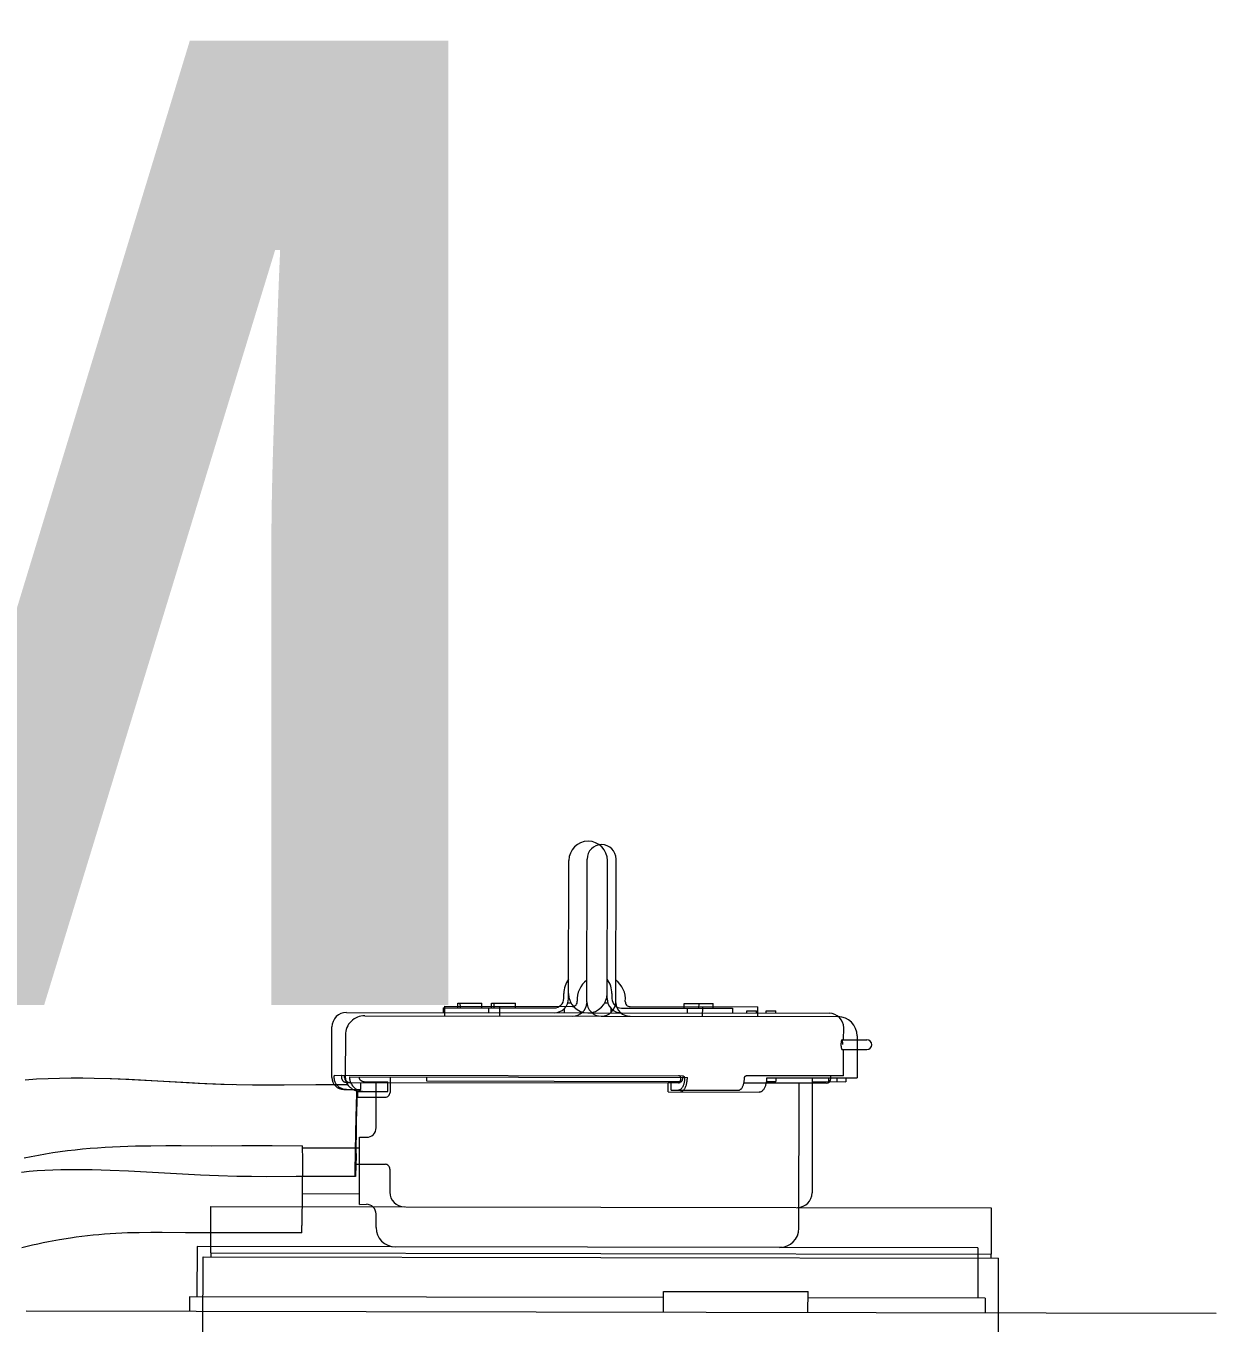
# Model space of a CAD drawing. Extents: x 766778 to 845620, y 133762 to 209800.
# Drawn here: x 787081.2 to 787328.2, y 191561 to 191830.1 of the extents above; entities that cross this region are included whole.
import ezdxf

# ---------------------------------------------------------------- set-up
doc = ezdxf.new("R2010")
doc.units = 0
doc.header["$MEASUREMENT"] = 0
doc.layers.get('0').update_dxf_attribs({"color": 1, "linetype": 'CONTINUOUS'})
doc.layers.add('LA-4748_SHOWN', color=2, linetype='CONTINUOUS', lineweight=53)
doc.layers.add('LA-5075_SHOWN', color=2, linetype='CONTINUOUS', lineweight=53)

# ---------------------------------------------------------------- blocks, each defined once
blk = doc.blocks.new('HE 3516C HSL RH')
at = {"layer": 'LA-5075_SHOWN', "color": 252, "lineweight": 5}
for p, q in [((-6062.44, 1238.48), (-6062.44, 1268.08)), ((-6056.44, 1238.48), (-6056.44, 1268.08)), ((-6108.54, 1235.48), (-6010.34, 1235.48)), ((-6091.94, 1235.48), (-6091.94, 1237.48)), ((-6091.94, 1237.48), (-6065.42, 1237.48)), ((-6080.48, 1235.48), (-6080.48, 1237.48)), ((-6053.46, 1237.48), (-6026.94, 1237.48)), ((-6038.4, 1235.48), (-6038.4, 1237.48)), ((-6026.94, 1235.48), (-6026.94, 1237.48)), ((-6112.54, 1231.48), (-6112.54, 1222.78)), ((-6006.34, 1231.48), (-6006.34, 1222.78)), ((-6179, 1222.07), (-6176.62, 1222.25)), ((-6176.62, 1222.25), (-6174.23, 1222.37)), ((-6174.23, 1222.37), (-6171.83, 1222.45)), ((-6171.83, 1222.45), (-6169.44, 1222.48)), ((-6169.44, 1222.48), (-6167.05, 1222.48)), ((-6167.05, 1222.48), (-6164.67, 1222.45)), ((-6164.67, 1222.45), (-6161.38, 1222.36)), ((-6164.67, 1222.45), (-6161.06, 1222.35)), ((-6161.38, 1222.36), (-6158.1, 1222.23)), ((-6161.06, 1222.35), (-6157.46, 1222.21)), ((-6158.1, 1222.23), (-6151.53, 1221.9)), ((-6157.46, 1222.21), (-6153.87, 1222.03)), ((-6153.87, 1222.03), (-6150.27, 1221.83)), ((-6151.53, 1221.9), (-6144.96, 1221.54)), ((-6150.27, 1221.83), (-6143.08, 1221.45)), ((-6111.69, 1222.78), (-6041.55, 1222.78)), ((-6111.69, 1222.78), (-6111.68, 1222.58)), ((-6111.68, 1222.58), (-6111.66, 1222.39)), ((-6111.66, 1222.39), (-6111.63, 1222.2)), ((-6111.63, 1222.2), (-6111.58, 1222.01)), ((-6111.58, 1222.01), (-6111.53, 1221.82)), ((-6111.53, 1221.82), (-6111.46, 1221.64)), ((-6109.65, 1222.72), (-6109.65, 1222.78)), ((-6109.64, 1222.65), (-6109.65, 1222.72)), ((-6109.63, 1222.59), (-6109.64, 1222.65)), ((-6109.62, 1222.52), (-6109.63, 1222.59)), ((-6109.6, 1222.46), (-6109.62, 1222.52)), ((-6109.57, 1222.4), (-6109.6, 1222.46)), ((-6109.55, 1222.34), (-6109.57, 1222.4)), ((-6109.52, 1222.28), (-6109.55, 1222.34)), ((-6109.48, 1222.23), (-6109.52, 1222.28)), ((-6109.44, 1222.17), (-6109.48, 1222.23)), ((-6109.4, 1222.12), (-6109.44, 1222.17)), ((-6109.36, 1222.08), (-6109.4, 1222.12)), ((-6109.31, 1222.03), (-6109.36, 1222.08)), ((-6109.26, 1221.99), (-6109.31, 1222.03)), ((-6109.2, 1221.95), (-6109.26, 1221.99)), ((-6109.15, 1221.92), (-6109.2, 1221.95)), ((-6109.09, 1221.89), (-6109.15, 1221.92)), ((-6109.02, 1221.86), (-6109.09, 1221.89)), ((-6108.96, 1221.83), (-6109.02, 1221.86)), ((-6108.9, 1221.81), (-6108.96, 1221.83)), ((-6108.83, 1221.8), (-6108.9, 1221.81)), ((-6108.77, 1221.79), (-6108.83, 1221.8)), ((-6108.7, 1221.78), (-6108.77, 1221.79)), ((-6108.63, 1221.78), (-6108.7, 1221.78)), ((-6108.63, 1221.78), (-6103.69, 1221.78)), ((-6103.69, 1219.78), (-6103.69, 1221.78)), ((-6103.26, 1222.78), (-6103.26, 1219.58)), ((-6095.69, 1222.78), (-6095.69, 1221.98)), ((-6095.69, 1221.98), (-6042.72, 1221.98)), ((-6045.55, 1219.78), (-6045.55, 1221.78)), ((-6045.55, 1221.78), (-6043.07, 1221.78)), ((-6043.06, 1221.78), (-6043.07, 1221.78)), ((-6043.05, 1221.78), (-6043.06, 1221.78)), ((-6043.03, 1221.78), (-6043.05, 1221.78)), ((-6043.02, 1221.79), (-6043.03, 1221.78)), ((-6043.01, 1221.79), (-6043.02, 1221.79)), ((-6042.99, 1221.79), (-6043.01, 1221.79)), ((-6042.98, 1221.8), (-6042.99, 1221.79)), ((-6042.97, 1221.8), (-6042.98, 1221.8)), ((-6042.95, 1221.81), (-6042.97, 1221.8)), ((-6042.94, 1221.82), (-6042.95, 1221.81)), ((-6042.93, 1221.82), (-6042.94, 1221.82)), ((-6042.91, 1221.83), (-6042.93, 1221.82)), ((-6042.9, 1221.84), (-6042.91, 1221.83)), ((-6042.89, 1221.85), (-6042.9, 1221.84)), ((-6042.88, 1221.86), (-6042.89, 1221.85)), ((-6042.86, 1221.87), (-6042.88, 1221.86)), ((-6042.85, 1221.88), (-6042.86, 1221.87)), ((-6042.84, 1221.9), (-6042.85, 1221.88)), ((-6042.83, 1221.91), (-6042.84, 1221.9)), ((-6042.81, 1221.92), (-6042.83, 1221.91)), ((-6042.8, 1221.94), (-6042.81, 1221.92)), ((-6042.79, 1221.95), (-6042.8, 1221.94)), ((-6042.78, 1221.97), (-6042.79, 1221.95)), ((-6042.77, 1221.98), (-6042.78, 1221.97)), ((-6042.71, 1222.09), (-6042.72, 1222.07)), ((-6042.72, 1221.98), (-6042.72, 1222.07)), ((-6042.69, 1222.11), (-6042.71, 1222.09)), ((-6042.68, 1222.14), (-6042.69, 1222.11)), ((-6042.67, 1222.16), (-6042.68, 1222.14)), ((-6042.66, 1222.19), (-6042.67, 1222.16)), ((-6042.65, 1222.22), (-6042.66, 1222.19)), ((-6042.64, 1222.25), (-6042.65, 1222.22)), ((-6042.63, 1222.3), (-6042.64, 1222.27)), ((-6042.64, 1222.27), (-6042.64, 1222.25)), ((-6042.62, 1222.33), (-6042.63, 1222.3)), ((-6042.61, 1222.36), (-6042.62, 1222.33)), ((-6042.6, 1222.4), (-6042.61, 1222.36)), ((-6042.59, 1222.46), (-6042.6, 1222.43)), ((-6042.6, 1222.43), (-6042.6, 1222.4)), ((-6042.58, 1222.52), (-6042.59, 1222.49)), ((-6042.59, 1222.49), (-6042.59, 1222.46)), ((-6042.57, 1222.58), (-6042.58, 1222.55)), ((-6042.58, 1222.55), (-6042.58, 1222.52)), ((-6042.57, 1222.78), (-6042.57, 1222.75)), ((-6042.57, 1222.75), (-6042.57, 1222.71)), ((-6042.57, 1222.71), (-6042.57, 1222.68)), ((-6042.57, 1222.68), (-6042.57, 1222.65)), ((-6042.57, 1222.65), (-6042.57, 1222.62)), ((-6042.57, 1222.62), (-6042.57, 1222.58)), ((-6041.66, 1221.64), (-6041.63, 1221.82)), ((-6041.63, 1221.82), (-6041.6, 1222.01)), ((-6041.6, 1222.01), (-6041.58, 1222.2)), ((-6041.58, 1222.2), (-6041.56, 1222.39)), ((-6041.56, 1222.39), (-6041.55, 1222.58)), ((-6041.55, 1222.58), (-6041.55, 1222.78)), ((-6025.17, 1221.82), (-6025.21, 1221.64)), ((-6025.14, 1222.01), (-6025.17, 1221.82)), ((-6025.15, 1221.98), (-6023.2, 1221.98)), ((-6025.12, 1222.2), (-6025.14, 1222.01)), ((-6025.11, 1222.39), (-6025.12, 1222.2)), ((-6025.1, 1222.58), (-6025.11, 1222.39)), ((-6025.09, 1222.78), (-6025.1, 1222.58)), ((-6025.09, 1222.78), (-6006.34, 1222.78)), ((-6023.2, 1222.78), (-6023.2, 1221.98)), ((-6015.62, 1222.78), (-6015.62, 1198.88)), ((-6015.62, 1221.98), (-6008.64, 1221.98)), ((-6012.29, 1222.78), (-6012.29, 1221.98)), ((-6010.5, 1222.78), (-6010.5, 1221.98)), ((-6008.64, 1222.78), (-6008.64, 1221.98)), ((-6144.96, 1221.54), (-6141.68, 1221.38)), ((-6143.08, 1221.45), (-6139.48, 1221.29)), ((-6141.68, 1221.38), (-6138.39, 1221.25)), ((-6139.48, 1221.29), (-6135.88, 1221.17)), ((-6138.39, 1221.25), (-6135.1, 1221.15)), ((-6135.1, 1221.15), (-6131.81, 1221.11)), ((-6131.81, 1221.11), (-6128.53, 1221.1)), ((-6128.53, 1221.1), (-6125.24, 1221.12)), ((-6125.24, 1221.12), (-6118.66, 1221.19)), ((-6118.66, 1221.19), (-6115.37, 1221.2)), ((-6115.37, 1221.2), (-6112.08, 1221.18)), ((-6112.08, 1221.18), (-6112.08, 1221.18)), ((-6112.08, 1221.18), (-6112.07, 1221.16)), ((-6112.08, 1221.18), (-6112.08, 1221.18)), ((-6112.07, 1221.16), (-6112.05, 1221.14)), ((-6112.05, 1221.14), (-6112.03, 1221.12)), ((-6112.03, 1221.12), (-6112, 1221.08)), ((-6112, 1221.08), (-6111.97, 1221.05)), ((-6111.97, 1221.05), (-6111.93, 1221)), ((-6111.93, 1221), (-6111.89, 1220.95)), ((-6111.89, 1220.95), (-6111.83, 1220.9)), ((-6111.83, 1220.9), (-6111.78, 1220.84)), ((-6111.78, 1220.84), (-6111.72, 1220.78)), ((-6111.72, 1220.78), (-6111.65, 1220.72)), ((-6111.65, 1220.72), (-6111.57, 1220.65)), ((-6111.57, 1220.65), (-6111.48, 1220.58)), ((-6111.48, 1220.58), (-6111.39, 1220.51)), ((-6111.46, 1221.64), (-6111.38, 1221.46)), ((-6111.39, 1220.51), (-6111.28, 1220.43)), ((-6111.38, 1221.46), (-6111.28, 1221.29)), ((-6111.28, 1221.29), (-6111.18, 1221.12)), ((-6111.28, 1220.43), (-6111.17, 1220.35)), ((-6111.18, 1221.12), (-6111.06, 1220.96)), ((-6111.17, 1220.35), (-6111.04, 1220.28)), ((-6111.06, 1220.96), (-6110.94, 1220.81)), ((-6111.04, 1220.28), (-6110.91, 1220.2)), ((-6110.94, 1220.81), (-6110.8, 1220.67)), ((-6110.91, 1220.2), (-6110.76, 1220.12)), ((-6110.8, 1220.67), (-6110.66, 1220.53)), ((-6110.76, 1220.12), (-6110.61, 1220.06)), ((-6110.66, 1220.53), (-6110.5, 1220.41)), ((-6110.61, 1220.06), (-6110.45, 1219.99)), ((-6110.5, 1220.41), (-6110.34, 1220.29)), ((-6110.45, 1219.99), (-6110.29, 1219.94)), ((-6110.34, 1220.29), (-6110.17, 1220.19)), ((-6110.29, 1219.94), (-6110.12, 1219.89)), ((-6110.17, 1220.19), (-6109.99, 1220.09)), ((-6110.16, 1218.71), (-6110.15, 1219.03)), ((-6110.15, 1219.03), (-6110.14, 1219.34)), ((-6110.14, 1219.34), (-6110.13, 1219.63)), ((-6110.13, 1219.63), (-6110.12, 1219.89)), ((-6110.12, 1219.89), (-6110.12, 1219.88)), ((-6110.12, 1219.88), (-6110.12, 1219.88)), ((-6110.12, 1219.88), (-6110.12, 1219.87)), ((-6110.12, 1219.87), (-6110.12, 1219.87)), ((-6110.12, 1219.87), (-6110.12, 1219.86)), ((-6110.12, 1219.86), (-6110.11, 1219.86)), ((-6110.11, 1219.86), (-6110.11, 1219.85)), ((-6110.11, 1219.85), (-6110.11, 1219.85)), ((-6110.11, 1219.85), (-6110.11, 1219.85)), ((-6110.1, 1219.85), (-6110.1, 1219.84)), ((-6110.1, 1219.84), (-6110.1, 1219.84)), ((-6110.1, 1219.84), (-6110.1, 1219.84)), ((-6110.1, 1219.84), (-6110.1, 1219.84)), ((-6110.1, 1219.84), (-6110.09, 1219.83)), ((-6110.09, 1219.83), (-6110.09, 1219.83)), ((-6110.09, 1219.83), (-6110.09, 1219.83)), ((-6110.09, 1219.83), (-6110.09, 1219.83)), ((-6110.04, 1219.82), (-6110.04, 1219.78)), ((-6110.04, 1219.78), (-6110.04, 1219.73)), ((-6110.04, 1219.73), (-6110.04, 1219.69)), ((-6110.04, 1219.69), (-6110.04, 1219.64)), ((-6110.04, 1219.64), (-6110.04, 1219.59)), ((-6110.04, 1219.59), (-6110.04, 1219.55)), ((-6110.04, 1219.55), (-6110.04, 1219.5)), ((-6110.04, 1219.5), (-6110.04, 1219.45)), ((-6110.04, 1219.45), (-6110.04, 1219.4)), ((-6110.04, 1219.4), (-6110.04, 1219.35)), ((-6110.04, 1219.35), (-6110.04, 1219.3)), ((-6110.04, 1219.3), (-6110.04, 1219.25)), ((-6110.04, 1219.25), (-6110.04, 1219.19)), ((-6110.04, 1219.19), (-6110.04, 1219.14)), ((-6110.04, 1219.14), (-6110.04, 1219.09)), ((-6110.04, 1219.09), (-6110.04, 1219.03)), ((-6110.04, 1219.03), (-6110.04, 1218.98)), ((-6109.99, 1220.09), (-6109.81, 1220.01)), ((-6109.81, 1220.01), (-6109.62, 1219.94)), ((-6109.62, 1219.94), (-6109.43, 1219.88)), ((-6109.54, 1219.78), (-6103.69, 1219.78)), ((-6109.43, 1219.88), (-6109.24, 1219.84)), ((-6109.24, 1219.84), (-6109.04, 1219.81)), ((-6109.04, 1219.81), (-6108.84, 1219.79)), ((-6108.84, 1219.79), (-6108.63, 1219.78)), ((-6045.55, 1219.78), (-6026.62, 1219.78)), ((-6043.07, 1219.78), (-6042.97, 1219.79)), ((-6042.97, 1219.79), (-6042.87, 1219.81)), ((-6042.87, 1219.81), (-6042.77, 1219.84)), ((-6042.77, 1219.84), (-6042.68, 1219.88)), ((-6042.68, 1219.88), (-6042.58, 1219.94)), ((-6042.58, 1219.94), (-6042.49, 1220.01)), ((-6042.49, 1220.01), (-6042.39, 1220.09)), ((-6042.39, 1220.09), (-6042.31, 1220.19)), ((-6042.31, 1220.19), (-6042.22, 1220.29)), ((-6042.22, 1220.29), (-6042.14, 1220.41)), ((-6042.14, 1220.41), (-6042.06, 1220.53)), ((-6042.06, 1220.53), (-6041.99, 1220.67)), ((-6041.99, 1220.67), (-6041.92, 1220.81)), ((-6041.92, 1220.81), (-6041.86, 1220.96)), ((-6041.86, 1220.96), (-6041.8, 1221.12)), ((-6041.8, 1221.12), (-6041.75, 1221.29)), ((-6041.75, 1221.29), (-6041.7, 1221.46)), ((-6041.7, 1221.46), (-6041.66, 1221.64)), ((-6026.52, 1219.79), (-6026.62, 1219.78)), ((-6026.42, 1219.81), (-6026.52, 1219.79)), ((-6026.32, 1219.84), (-6026.42, 1219.81)), ((-6026.22, 1219.88), (-6026.32, 1219.84)), ((-6026.13, 1219.94), (-6026.22, 1219.88)), ((-6026.03, 1220.01), (-6026.13, 1219.94)), ((-6025.94, 1220.09), (-6026.03, 1220.01)), ((-6025.85, 1220.19), (-6025.94, 1220.09)), ((-6025.77, 1220.29), (-6025.85, 1220.19)), ((-6025.69, 1220.41), (-6025.77, 1220.29)), ((-6025.61, 1220.53), (-6025.69, 1220.41)), ((-6025.54, 1220.67), (-6025.61, 1220.53)), ((-6025.47, 1220.81), (-6025.54, 1220.67)), ((-6025.41, 1220.96), (-6025.47, 1220.81)), ((-6025.35, 1221.12), (-6025.41, 1220.96)), ((-6025.3, 1221.29), (-6025.35, 1221.12)), ((-6025.25, 1221.46), (-6025.3, 1221.29)), ((-6025.21, 1221.64), (-6025.25, 1221.46)), ((-6110.24, 1215.92), (-6110.23, 1216.37)), ((-6110.23, 1216.37), (-6110.22, 1216.8)), ((-6110.22, 1216.8), (-6110.21, 1217.21)), ((-6110.21, 1217.21), (-6110.2, 1217.61)), ((-6110.2, 1217.61), (-6110.18, 1218)), ((-6110.18, 1218), (-6110.17, 1218.36)), ((-6110.17, 1218.36), (-6110.16, 1218.71)), ((-6110.11, 1218.58), (-6104.26, 1218.58)), ((-6110.04, 1218.98), (-6110.04, 1218.92)), ((-6110.04, 1218.92), (-6110.04, 1218.87)), ((-6110.04, 1218.87), (-6110.04, 1218.81)), ((-6110.04, 1218.81), (-6110.04, 1218.76)), ((-6110.04, 1218.76), (-6110.04, 1218.7)), ((-6110.04, 1218.7), (-6110.04, 1218.64)), ((-6110.04, 1218.64), (-6110.04, 1218.58)), ((-6110.29, 1213.52), (-6110.28, 1214.01)), ((-6110.28, 1214.01), (-6110.27, 1214.5)), ((-6110.27, 1214.5), (-6110.26, 1214.99)), ((-6110.26, 1214.99), (-6110.25, 1215.46)), ((-6110.25, 1215.46), (-6110.24, 1215.92)), ((-6110.24, 1204.68), (-6110.24, 1214.66)), ((-6110.35, 1210.97), (-6110.34, 1211.48)), ((-6110.35, 1210.46), (-6110.35, 1210.97)), ((-6110.34, 1211.48), (-6110.33, 1211.99)), ((-6110.33, 1211.99), (-6110.31, 1212.5)), ((-6110.31, 1212.5), (-6110.3, 1213.01)), ((-6110.3, 1213.01), (-6110.29, 1213.52)), ((-6110.4, 1208), (-6110.39, 1208.47)), ((-6110.39, 1208.47), (-6110.38, 1208.96)), ((-6110.38, 1208.96), (-6110.37, 1209.45)), ((-6110.37, 1209.45), (-6110.36, 1209.95)), ((-6110.36, 1209.95), (-6110.35, 1210.46)), ((-6110.43, 1205.81), (-6110.42, 1206.22)), ((-6110.43, 1205.42), (-6110.43, 1205.81)), ((-6110.42, 1206.64), (-6110.41, 1207.08)), ((-6110.42, 1206.22), (-6110.42, 1206.64)), ((-6110.41, 1207.08), (-6110.4, 1207.53)), ((-6110.4, 1207.53), (-6110.4, 1208)), ((-6110.24, 1206.87), (-6110.34, 1206.87)), ((-6110.28, 1205.84), (-6110.29, 1205.52)), ((-6110.27, 1206.51), (-6110.28, 1206.17)), ((-6110.28, 1206.17), (-6110.28, 1205.84)), ((-6110.26, 1206.87), (-6110.27, 1206.51)), ((-6178.11, 1203.04), (-6179.73, 1202.86)), ((-6176.49, 1203.18), (-6178.11, 1203.04)), ((-6174.86, 1203.28), (-6176.49, 1203.18)), ((-6173.22, 1203.36), (-6174.86, 1203.28)), ((-6171.58, 1203.41), (-6173.22, 1203.36)), ((-6169.95, 1203.44), (-6171.58, 1203.41)), ((-6168.31, 1203.44), (-6169.95, 1203.44)), ((-6165.04, 1203.4), (-6168.31, 1203.44)), ((-6161.29, 1203.3), (-6165.04, 1203.4)), ((-6157.54, 1203.14), (-6161.29, 1203.3)), ((-6150.04, 1202.75), (-6157.54, 1203.14)), ((-6110.45, 1204.04), (-6110.44, 1204.36)), ((-6110.45, 1203.75), (-6110.45, 1204.04)), ((-6110.45, 1203.48), (-6110.45, 1203.75)), ((-6110.45, 1203.23), (-6110.45, 1203.48)), ((-6110.45, 1203), (-6110.45, 1203.23)), ((-6110.45, 1202.8), (-6110.45, 1203)), ((-6110.44, 1205.05), (-6110.43, 1205.42)), ((-6110.44, 1204.69), (-6110.44, 1205.05)), ((-6110.44, 1204.36), (-6110.44, 1204.69)), ((-6110.37, 1203.03), (-6110.38, 1202.86)), ((-6110.36, 1203.41), (-6110.37, 1203.21)), ((-6110.37, 1203.21), (-6110.37, 1203.03)), ((-6110.35, 1203.63), (-6110.36, 1203.41)), ((-6110.34, 1203.86), (-6110.35, 1203.63)), ((-6110.33, 1204.36), (-6110.34, 1204.1)), ((-6110.34, 1204.1), (-6110.34, 1203.86)), ((-6110.32, 1204.63), (-6110.33, 1204.36)), ((-6110.31, 1204.92), (-6110.32, 1204.63)), ((-6110.3, 1205.21), (-6110.31, 1204.92)), ((-6110.29, 1205.52), (-6110.3, 1205.21)), ((-6110.24, 1204.68), (-6104.26, 1204.68)), ((-6103.26, 1203.68), (-6103.26, 1198.88)), ((-6146.29, 1202.54), (-6150.04, 1202.75)), ((-6142.55, 1202.36), (-6146.29, 1202.54)), ((-6138.8, 1202.2), (-6142.55, 1202.36)), ((-6135.04, 1202.1), (-6138.8, 1202.2)), ((-6131.97, 1202.06), (-6135.04, 1202.1)), ((-6128.89, 1202.05), (-6131.97, 1202.06)), ((-6122.74, 1202.1), (-6128.89, 1202.05)), ((-6116.58, 1202.15), (-6122.74, 1202.1)), ((-6113.51, 1202.14), (-6116.58, 1202.15)), ((-6110.43, 1202.11), (-6113.51, 1202.14)), ((-6110.45, 1202.62), (-6110.45, 1202.8)), ((-6110.45, 1202.46), (-6110.45, 1202.62)), ((-6110.44, 1202.34), (-6110.45, 1202.46)), ((-6110.44, 1202.24), (-6110.44, 1202.34)), ((-6110.44, 1202.16), (-6110.44, 1202.24)), ((-6110.43, 1202.12), (-6110.44, 1202.16)), ((-6110.42, 1202.14), (-6110.43, 1202.12)), ((-6110.43, 1202.11), (-6110.43, 1202.12)), ((-6110.43, 1202.12), (-6110.43, 1202.11)), ((-6110.41, 1202.26), (-6110.42, 1202.19)), ((-6110.42, 1202.19), (-6110.42, 1202.14)), ((-6110.4, 1202.45), (-6110.41, 1202.34)), ((-6110.41, 1202.34), (-6110.41, 1202.26)), ((-6110.39, 1202.57), (-6110.4, 1202.45)), ((-6110.38, 1202.86), (-6110.39, 1202.7)), ((-6110.39, 1202.7), (-6110.39, 1202.57)), ((-6140.47, 1195.88), (-5978.42, 1195.88)), ((-6140.47, 1195.88), (-6140.47, 1186.23)), ((-5978.42, 1195.88), (-5978.42, 1186.23)), ((-6141.99, 1169.56), (-6141.99, 1185.43)), ((-6141.99, 1185.43), (-5976.89, 1185.43)), ((-6140.47, 1186.23), (-5978.42, 1186.23)), ((-6140.4, 1186.23), (-6140.4, 1185.43)), ((-5978.48, 1186.23), (-5978.48, 1185.43)), ((-5976.89, 1169.56), (-5976.89, 1185.43))]:
    blk.add_line(p, q, dxfattribs=at)
for centre, radius, start, end in [((-6059.44, 1268.08), 3, 0, 180), ((-6059.44, 1238.98), 5, 126.8699, 184.7802), ((-6059.44, 1238.98), 5, 355.2198, 53.1301), ((-6065.42, 1238.48), 1, 270, 4.7802), ((-6065.42, 1238.48), 3, 270, 355.2198), ((-6059.44, 1238.48), 3, 180, 0), ((-6053.46, 1238.48), 3, 184.7802, 270), ((-6053.46, 1238.48), 1, 175.2198, 270), ((-6108.54, 1231.48), 4, 90, 180), ((-6010.34, 1231.48), 4, 0, 90), ((-6109.54, 1222.78), 3, 180, 212.1819), ((-6109.54, 1222.78), 3, 259.6465, 270), ((-6104.26, 1219.58), 1, 269.9996, 0.0015), ((-6104.26, 1203.68), 1, 359.9986, 90.0004), ((-6100.26, 1198.88), 3, 180, 270), ((-6018.62, 1198.88), 3, 270, 0)]:
    blk.add_arc(centre, radius, start, end, dxfattribs=at)
for major_axis, start_param, end_param in [((0.14, 6.95), 0.000186, 1.120365), ((0.09, 4.76), 1.120365, 3.141779)]:
    blk.add_ellipse((-6110.24, 1211.63), major_axis=major_axis, ratio=0.009485, start_param=start_param, end_param=end_param, dxfattribs=at)
blk = doc.blocks.new('A$C7EB86452')
at = {"rotation": 352.0000000000881}
blk.add_blockref('HE 3516C HSL RH', (6185.31, -1654.92), dxfattribs=at)
blk = doc.blocks.new('ENGINE')
at = {"layer": 'LA-4748_SHOWN', "color": 252, "lineweight": 5}
for p, q in [((946146.95, 206317.16), (946147.1, 206345.76)), ((946154.95, 206317.12), (946155.1, 206345.72)), ((946145.95, 206317.17), (946145.95, 206318.17)), ((946155.95, 206318.11), (946155.95, 206317.11)), ((946100.83, 206314.4), (946201.03, 206313.88)), ((946120.94, 206315.3), (946120.93, 206314.3)), ((946120.94, 206315.3), (946143.94, 206315.18)), ((946123.94, 206315.28), (946123.94, 206316.28)), ((946123.94, 206316.28), (946128.94, 206316.26)), ((946124.47, 206315.28), (946124.47, 206316.28)), ((946128.94, 206315.26), (946128.94, 206316.26)), ((946130.32, 206315.25), (946130.32, 206314.25)), ((946130.94, 206316.25), (946135.94, 206316.22)), ((946130.94, 206315.25), (946130.94, 206316.25)), ((946131.47, 206315.24), (946131.47, 206316.24)), ((946135.94, 206315.22), (946135.94, 206316.22)), ((946146.08, 206314.17), (946146.09, 206315.07)), ((946147.48, 206316.16), (946146.77, 206316.16)), ((946155.11, 206316.12), (946154.41, 206316.12)), ((946155.78, 206314.11), (946155.79, 206315.02)), ((946157.94, 206315.1), (946180.94, 206314.98)), ((946170.94, 206316.04), (946176.94, 206316)), ((946170.94, 206315.04), (946170.94, 206316.04)), ((946171.55, 206315.03), (946171.55, 206314.03)), ((946174, 206315.02), (946174.01, 206316.02)), ((946176.94, 206315), (946176.94, 206316)), ((946180.94, 206314.98), (946180.93, 206313.98)), ((946183.93, 206314.47), (946185.93, 206314.46)), ((946183.93, 206313.97), (946183.93, 206314.47)), ((946185.93, 206313.96), (946185.93, 206314.46)), ((946187.93, 206314.45), (946189.93, 206314.44)), ((946187.93, 206313.95), (946187.93, 206314.45)), ((946189.93, 206313.94), (946189.93, 206314.44)), ((946097.76, 206300.92), (946097.82, 206311.42)), ((946203.59, 206308.29), (946203.58, 206308.27)), ((946203.6, 206308.31), (946203.59, 206308.29)), ((946203.61, 206308.33), (946203.6, 206308.31)), ((946203.63, 206308.35), (946203.61, 206308.33)), ((946203.64, 206308.35), (946203.63, 206308.35)), ((946203.65, 206308.36), (946203.64, 206308.35)), ((946203.66, 206308.36), (946203.65, 206308.36)), ((946203.67, 206308.36), (946203.66, 206308.36)), ((946203.66, 206308.36), (946208.83, 206308.34)), ((946203.68, 206308.35), (946203.67, 206308.36)), ((946203.69, 206308.35), (946203.68, 206308.35)), ((946203.7, 206308.33), (946203.69, 206308.35)), ((946203.71, 206308.32), (946203.7, 206308.33)), ((946203.72, 206308.3), (946203.71, 206308.32)), ((946203.73, 206308.27), (946203.72, 206308.3)), ((946204, 206308.36), (946204.02, 206310.86)), ((946203.46, 206307.66), (946203.45, 206307.59)), ((946203.45, 206307.59), (946203.45, 206307.52)), ((946203.45, 206307.52), (946203.45, 206307.44)), ((946203.45, 206307.44), (946203.45, 206307.36)), ((946203.45, 206307.36), (946203.45, 206307.29)), ((946203.45, 206307.29), (946203.45, 206307.21)), ((946203.45, 206307.21), (946203.45, 206307.14)), ((946203.45, 206307.14), (946203.46, 206307.07)), ((946203.47, 206307.79), (946203.46, 206307.73)), ((946203.46, 206307.73), (946203.46, 206307.66)), ((946203.46, 206307.07), (946203.46, 206307)), ((946203.46, 206307), (946203.47, 206306.94)), ((946203.48, 206307.85), (946203.47, 206307.79)), ((946203.47, 206306.94), (946203.47, 206306.87)), ((946203.47, 206306.87), (946203.48, 206306.82)), ((946203.49, 206307.9), (946203.48, 206307.85)), ((946203.48, 206306.82), (946203.49, 206306.76)), ((946203.5, 206307.96), (946203.49, 206307.9)), ((946203.49, 206306.76), (946203.5, 206306.71)), ((946203.51, 206308.05), (946203.5, 206308.01)), ((946203.5, 206308.01), (946203.5, 206307.96)), ((946203.5, 206306.71), (946203.51, 206306.66)), ((946203.52, 206308.1), (946203.51, 206308.05)), ((946203.51, 206306.66), (946203.52, 206306.62)), ((946203.53, 206308.14), (946203.52, 206308.1)), ((946203.52, 206306.62), (946203.53, 206306.58)), ((946203.55, 206308.18), (946203.53, 206308.14)), ((946203.53, 206306.58), (946203.54, 206306.54)), ((946203.54, 206306.54), (946203.55, 206306.51)), ((946203.56, 206308.21), (946203.55, 206308.18)), ((946203.55, 206306.51), (946203.56, 206306.48)), ((946203.57, 206308.24), (946203.56, 206308.21)), ((946203.56, 206306.48), (946203.57, 206306.45)), ((946203.58, 206308.27), (946203.57, 206308.24)), ((946203.57, 206306.45), (946203.59, 206306.43)), ((946203.59, 206306.43), (946203.6, 206306.41)), ((946203.6, 206306.41), (946203.61, 206306.39)), ((946203.61, 206306.39), (946203.62, 206306.38)), ((946203.62, 206306.38), (946203.63, 206306.37)), ((946203.63, 206306.37), (946203.64, 206306.36)), ((946203.64, 206306.36), (946203.65, 206306.36)), ((946203.65, 206306.36), (946208.82, 206306.34)), ((946203.74, 206308.25), (946203.73, 206308.27)), ((946203.75, 206308.22), (946203.74, 206308.25)), ((946203.76, 206308.18), (946203.75, 206308.22)), ((946203.76, 206308.15), (946203.76, 206308.18)), ((946203.77, 206308.11), (946203.76, 206308.15)), ((946203.78, 206308.06), (946203.77, 206308.11)), ((946203.78, 206308.01), (946203.78, 206308.06)), ((946203.79, 206307.96), (946203.78, 206308.01)), ((946203.79, 206307.9), (946203.79, 206307.96)), ((946203.8, 206307.84), (946203.79, 206307.9)), ((946203.8, 206307.78), (946203.8, 206307.84)), ((946203.8, 206307.72), (946203.8, 206307.78)), ((946203.81, 206307.65), (946203.8, 206307.72)), ((946203.81, 206307.58), (946203.81, 206307.65)), ((946203.81, 206307.51), (946203.81, 206307.58)), ((946203.81, 206307.44), (946203.81, 206307.51)), ((946203.81, 206307.36), (946203.81, 206307.44)), ((946203.96, 206300.86), (946203.99, 206306.36)), ((946098.25, 206301.08), (946098.26, 206301.11)), ((946098.25, 206301.05), (946098.25, 206301.08)), ((946098.25, 206301.01), (946098.25, 206301.05)), ((946098.25, 206300.98), (946098.25, 206301.01)), ((946098.25, 206300.95), (946098.25, 206300.98)), ((946098.25, 206300.92), (946098.25, 206300.95)), ((946098.25, 206300.75), (946098.25, 206300.92)), ((946098.27, 206300.59), (946098.25, 206300.75)), ((946098.26, 206301.22), (946098.27, 206301.25)), ((946098.26, 206301.19), (946098.26, 206301.22)), ((946098.26, 206301.17), (946098.26, 206301.19)), ((946098.26, 206301.14), (946098.26, 206301.17)), ((946098.26, 206301.11), (946098.26, 206301.14)), ((946098.27, 206301.29), (946098.28, 206301.31)), ((946098.27, 206301.27), (946098.27, 206301.29)), ((946098.27, 206301.25), (946098.27, 206301.27)), ((946098.29, 206300.43), (946098.27, 206300.59)), ((946098.28, 206301.33), (946098.29, 206301.35)), ((946098.28, 206301.31), (946098.28, 206301.33)), ((946098.29, 206301.38), (946098.3, 206301.39)), ((946098.29, 206301.36), (946098.29, 206301.38)), ((946098.29, 206301.35), (946098.29, 206301.36)), ((946098.33, 206300.28), (946098.29, 206300.43)), ((946098.3, 206301.4), (946098.31, 206301.41)), ((946098.3, 206301.39), (946098.3, 206301.4)), ((946098.31, 206301.41), (946098.32, 206301.42)), ((946098.31, 206301.41), (946098.31, 206301.41)), ((946098.32, 206301.42), (946098.32, 206301.42)), ((946098.32, 206301.42), (946170.48, 206301.04)), ((946098.38, 206300.12), (946098.33, 206300.28)), ((946099.77, 206301.01), (946099.76, 206300.97)), ((946099.76, 206300.97), (946099.76, 206300.94)), ((946099.76, 206300.94), (946099.76, 206300.91)), ((946099.76, 206300.91), (946099.76, 206300.84)), ((946099.76, 206300.84), (946099.77, 206300.78)), ((946099.78, 206301.19), (946099.77, 206301.16)), ((946099.77, 206301.16), (946099.77, 206301.13)), ((946099.77, 206301.13), (946099.77, 206301.1)), ((946099.77, 206301.1), (946099.77, 206301.07)), ((946099.77, 206301.07), (946099.77, 206301.04)), ((946099.77, 206301.04), (946099.77, 206301.01)), ((946099.77, 206300.78), (946099.78, 206300.71)), ((946099.79, 206301.26), (946099.78, 206301.24)), ((946099.78, 206301.24), (946099.78, 206301.21)), ((946099.78, 206301.21), (946099.78, 206301.19)), ((946099.78, 206300.71), (946099.8, 206300.65)), ((946099.8, 206301.32), (946099.79, 206301.3)), ((946099.79, 206301.3), (946099.79, 206301.28)), ((946099.79, 206301.28), (946099.79, 206301.26)), ((946099.81, 206301.36), (946099.8, 206301.34)), ((946099.8, 206301.34), (946099.8, 206301.32)), ((946099.8, 206300.65), (946099.81, 206300.59)), ((946099.82, 206301.39), (946099.81, 206301.38)), ((946099.81, 206301.38), (946099.81, 206301.37)), ((946099.81, 206301.37), (946099.81, 206301.36)), ((946099.81, 206300.59), (946099.84, 206300.53)), ((946099.82, 206301.4), (946099.82, 206301.39)), ((946099.83, 206301.4), (946099.82, 206301.4)), ((946099.83, 206301.41), (946099.83, 206301.4)), ((946099.84, 206301.41), (946099.83, 206301.41)), ((946099.84, 206300.53), (946099.86, 206300.47)), ((946099.86, 206300.47), (946099.89, 206300.41)), ((946099.89, 206300.41), (946099.93, 206300.36)), ((946099.93, 206300.36), (946099.97, 206300.3)), ((946099.97, 206300.3), (946100.01, 206300.25)), ((946100.01, 206300.25), (946100.05, 206300.2)), ((946100.38, 206300.91), (946100.38, 206301.41)), ((946169.76, 206301.04), (946169.73, 206301.04)), ((946169.79, 206301.04), (946169.76, 206301.04)), ((946169.82, 206301.03), (946169.79, 206301.04)), ((946169.85, 206301.02), (946169.82, 206301.03)), ((946169.88, 206301.01), (946169.85, 206301.02)), ((946169.91, 206301), (946169.88, 206301.01)), ((946169.94, 206300.99), (946169.91, 206301)), ((946169.96, 206300.97), (946169.94, 206300.99)), ((946169.99, 206300.95), (946169.96, 206300.97)), ((946170.01, 206300.94), (946169.99, 206300.95)), ((946170.04, 206300.91), (946170.01, 206300.94)), ((946170.06, 206300.89), (946170.04, 206300.91)), ((946170.08, 206300.87), (946170.06, 206300.89)), ((946170.1, 206300.84), (946170.08, 206300.87)), ((946170.12, 206300.82), (946170.1, 206300.84)), ((946170.13, 206300.79), (946170.12, 206300.82)), ((946170.15, 206300.76), (946170.13, 206300.79)), ((946170.16, 206300.73), (946170.15, 206300.76)), ((946170.15, 206300.16), (946170.17, 206300.22)), ((946170.17, 206300.7), (946170.16, 206300.73)), ((946170.18, 206300.67), (946170.17, 206300.7)), ((946170.17, 206300.22), (946170.18, 206300.28)), ((946170.19, 206300.64), (946170.18, 206300.67)), ((946170.18, 206300.34), (946170.19, 206300.41)), ((946170.18, 206300.28), (946170.18, 206300.34)), ((946170.19, 206300.6), (946170.19, 206300.64)), ((946170.19, 206300.57), (946170.19, 206300.6)), ((946170.19, 206300.54), (946170.19, 206300.57)), ((946170.19, 206300.47), (946170.19, 206300.54)), ((946170.19, 206300.41), (946170.19, 206300.47)), ((946170.48, 206301.04), (946170.52, 206301.04)), ((946170.52, 206301.04), (946170.55, 206301.03)), ((946170.55, 206301.03), (946170.58, 206301.03)), ((946170.58, 206301.03), (946170.61, 206301.02)), ((946170.61, 206301.02), (946170.64, 206301.01)), ((946170.64, 206301.01), (946170.67, 206301)), ((946170.67, 206301), (946170.69, 206300.98)), ((946170.69, 206300.98), (946170.72, 206300.97)), ((946170.72, 206300.97), (946170.75, 206300.95)), ((946170.75, 206300.95), (946170.77, 206300.93)), ((946170.77, 206300.93), (946170.79, 206300.91)), ((946170.79, 206300.91), (946170.82, 206300.89)), ((946170.82, 206300.89), (946170.84, 206300.86)), ((946170.84, 206300.86), (946170.86, 206300.84)), ((946170.86, 206300.84), (946170.87, 206300.81)), ((946170.87, 206300.81), (946170.89, 206300.78)), ((946170.89, 206300.78), (946170.9, 206300.76)), ((946170.9, 206300.76), (946170.92, 206300.73)), ((946170.92, 206300.73), (946170.93, 206300.7)), ((946170.94, 206300.21), (946170.92, 206300.05)), ((946170.93, 206300.7), (946170.94, 206300.66)), ((946170.94, 206300.66), (946170.94, 206300.63)), ((946170.94, 206300.63), (946170.95, 206300.6)), ((946170.95, 206300.37), (946170.94, 206300.21)), ((946170.95, 206300.6), (946170.95, 206300.57)), ((946170.95, 206300.57), (946170.95, 206300.53)), ((946170.95, 206300.53), (946170.95, 206300.37)), ((946183.37, 206300.15), (946183.38, 206300.31)), ((946183.38, 206300.5), (946183.39, 206300.53)), ((946183.38, 206300.47), (946183.38, 206300.5)), ((946183.38, 206300.31), (946183.38, 206300.47)), ((946183.39, 206300.57), (946183.4, 206300.6)), ((946183.39, 206300.53), (946183.39, 206300.57)), ((946183.4, 206300.63), (946183.41, 206300.66)), ((946183.4, 206300.6), (946183.4, 206300.63)), ((946183.41, 206300.66), (946183.42, 206300.69)), ((946183.42, 206300.69), (946183.44, 206300.72)), ((946183.44, 206300.72), (946183.45, 206300.75)), ((946183.45, 206300.75), (946183.47, 206300.77)), ((946183.47, 206300.77), (946183.48, 206300.8)), ((946183.48, 206300.8), (946183.5, 206300.82)), ((946183.5, 206300.82), (946183.52, 206300.84)), ((946183.52, 206300.84), (946183.54, 206300.86)), ((946183.54, 206300.86), (946183.56, 206300.88)), ((946183.56, 206300.88), (946183.58, 206300.9)), ((946183.58, 206300.9), (946183.61, 206300.92)), ((946183.61, 206300.92), (946183.63, 206300.93)), ((946183.63, 206300.93), (946183.65, 206300.94)), ((946183.65, 206300.94), (946183.68, 206300.95)), ((946183.68, 206300.95), (946183.71, 206300.96)), ((946183.71, 206300.96), (946183.73, 206300.96)), ((946183.73, 206300.96), (946183.76, 206300.97)), ((946183.76, 206300.97), (946183.78, 206300.97)), ((946203.96, 206300.86), (946183.78, 206300.97)), ((946201.34, 206300.37), (946201.34, 206300.87)), ((946098.44, 206299.96), (946098.38, 206300.12)), ((946098.5, 206299.81), (946098.44, 206299.96)), ((946098.58, 206299.66), (946098.5, 206299.81)), ((946098.67, 206299.52), (946098.58, 206299.66)), ((946098.76, 206299.39), (946098.67, 206299.52)), ((946098.87, 206299.27), (946098.76, 206299.39)), ((946098.98, 206299.15), (946098.87, 206299.27)), ((946099.09, 206299.04), (946098.98, 206299.15)), ((946099.22, 206298.93), (946099.09, 206299.04)), ((946099.35, 206298.84), (946099.22, 206298.93)), ((946099.49, 206298.75), (946099.35, 206298.84)), ((946099.64, 206298.67), (946099.49, 206298.75)), ((946099.79, 206298.6), (946099.64, 206298.67)), ((946099.95, 206298.54), (946099.79, 206298.6)), ((946100.11, 206298.49), (946099.95, 206298.54)), ((946100.05, 206300.2), (946100.1, 206300.16)), ((946100.1, 206300.16), (946100.15, 206300.11)), ((946100.27, 206298.45), (946100.11, 206298.49)), ((946100.15, 206300.11), (946100.21, 206300.08)), ((946100.21, 206300.08), (946100.26, 206300.04)), ((946100.25, 206298.41), (946103.75, 206298.39)), ((946100.26, 206300.04), (946100.32, 206300.01)), ((946100.43, 206298.43), (946100.27, 206298.45)), ((946100.32, 206300.01), (946100.38, 206299.98)), ((946100.38, 206299.98), (946100.44, 206299.96)), ((946100.59, 206298.41), (946100.43, 206298.43)), ((946100.44, 206299.96), (946100.51, 206299.94)), ((946100.51, 206299.94), (946100.57, 206299.92)), ((946100.57, 206299.92), (946100.63, 206299.91)), ((946100.76, 206298.4), (946100.59, 206298.41)), ((946100.63, 206299.91), (946100.7, 206299.91)), ((946100.7, 206299.91), (946100.77, 206299.9)), ((946100.77, 206299.9), (946169.68, 206299.54)), ((946103.75, 206298.39), (946103.76, 206299.89)), ((946106.92, 206290.47), (946106.97, 206299.87)), ((946168.18, 206298.05), (946168.19, 206299.55)), ((946168.18, 206298.05), (946182.11, 206297.98)), ((946169.68, 206299.54), (946169.72, 206299.54)), ((946169.76, 206298.05), (946169.68, 206298.04)), ((946169.72, 206299.54), (946169.75, 206299.55)), ((946169.75, 206299.55), (946169.78, 206299.56)), ((946169.84, 206298.06), (946169.76, 206298.05)), ((946169.78, 206299.56), (946169.81, 206299.57)), ((946169.81, 206299.57), (946169.85, 206299.59)), ((946169.92, 206298.09), (946169.84, 206298.06)), ((946169.85, 206299.59), (946169.88, 206299.62)), ((946169.88, 206299.62), (946169.91, 206299.64)), ((946169.91, 206299.64), (946169.94, 206299.67)), ((946170, 206298.12), (946169.92, 206298.09)), ((946169.94, 206299.67), (946169.96, 206299.71)), ((946169.96, 206299.71), (946169.99, 206299.75)), ((946169.99, 206299.75), (946170.02, 206299.79)), ((946170.08, 206298.17), (946170, 206298.12)), ((946170.02, 206299.79), (946170.04, 206299.83)), ((946170.04, 206299.83), (946170.07, 206299.88)), ((946170.07, 206299.88), (946170.09, 206299.93)), ((946170.16, 206298.23), (946170.08, 206298.17)), ((946170.09, 206299.93), (946170.11, 206299.99)), ((946170.11, 206299.99), (946170.12, 206300.04)), ((946170.12, 206300.04), (946170.14, 206300.1)), ((946170.14, 206300.1), (946170.15, 206300.16)), ((946170.24, 206298.3), (946170.16, 206298.23)), ((946170.31, 206298.38), (946170.24, 206298.3)), ((946170.38, 206298.46), (946170.31, 206298.38)), ((946170.45, 206298.56), (946170.38, 206298.46)), ((946170.51, 206298.66), (946170.45, 206298.56)), ((946170.57, 206298.77), (946170.51, 206298.66)), ((946170.63, 206298.89), (946170.57, 206298.77)), ((946170.68, 206299.01), (946170.63, 206298.89)), ((946170.73, 206299.14), (946170.68, 206299.01)), ((946170.77, 206299.28), (946170.73, 206299.14)), ((946170.81, 206299.43), (946170.77, 206299.28)), ((946170.85, 206299.58), (946170.81, 206299.43)), ((946170.88, 206299.74), (946170.85, 206299.58)), ((946170.91, 206299.89), (946170.88, 206299.74)), ((946170.92, 206300.05), (946170.91, 206299.89)), ((946182.11, 206297.98), (946182.19, 206297.98)), ((946182.19, 206297.98), (946182.27, 206298)), ((946182.27, 206298), (946182.35, 206298.02)), ((946182.35, 206298.02), (946182.43, 206298.06)), ((946182.43, 206298.06), (946182.51, 206298.11)), ((946182.51, 206298.11), (946182.59, 206298.17)), ((946182.59, 206298.17), (946182.67, 206298.23)), ((946182.67, 206298.23), (946182.74, 206298.31)), ((946182.74, 206298.31), (946182.81, 206298.4)), ((946182.81, 206298.4), (946182.88, 206298.49)), ((946182.88, 206298.49), (946182.95, 206298.6)), ((946182.95, 206298.6), (946183, 206298.71)), ((946183, 206298.71), (946183.06, 206298.82)), ((946183.06, 206298.82), (946183.11, 206298.95)), ((946183.11, 206298.95), (946183.16, 206299.08)), ((946183.16, 206299.08), (946183.21, 206299.22)), ((946183.21, 206299.22), (946183.25, 206299.36)), ((946183.25, 206299.36), (946183.28, 206299.52)), ((946200.34, 206299.38), (946183.27, 206299.47)), ((946183.28, 206299.52), (946183.31, 206299.67)), ((946183.31, 206299.67), (946183.34, 206299.83)), ((946183.34, 206299.83), (946183.36, 206299.99)), ((946183.36, 206299.99), (946183.37, 206300.15)), ((946194.59, 206269.31), (946194.74, 206299.41)), ((946053.79, 206286.76), (946055.37, 206286.81)), ((946055.37, 206286.81), (946056.95, 206286.85)), ((946056.95, 206286.85), (946060.12, 206286.89)), ((946060.12, 206286.89), (946063.28, 206286.9)), ((946063.28, 206286.9), (946066.43, 206286.89)), ((946066.43, 206286.89), (946072.73, 206286.86)), ((946072.73, 206286.86), (946079.02, 206286.85)), ((946079.02, 206286.85), (946085.31, 206286.83)), ((946085.31, 206286.83), (946091.61, 206286.77)), ((946091.61, 206286.76), (946091.61, 206286.77)), ((946091.62, 206286.71), (946091.61, 206286.76)), ((946103.38, 206274.58), (946103.45, 206288.49)), ((946103.45, 206288.49), (946104.91, 206288.48)), ((946033.82, 206284.47), (946035.3, 206284.76)), ((946035.3, 206284.76), (946036.79, 206285.04)), ((946036.79, 206285.04), (946038.29, 206285.3)), ((946038.29, 206285.3), (946039.81, 206285.54)), ((946039.81, 206285.54), (946041.33, 206285.76)), ((946041.33, 206285.76), (946042.86, 206285.95)), ((946042.86, 206285.95), (946044.4, 206286.12)), ((946044.4, 206286.12), (946045.95, 206286.27)), ((946045.95, 206286.27), (946047.51, 206286.4)), ((946047.51, 206286.4), (946049.07, 206286.52)), ((946049.07, 206286.52), (946050.64, 206286.61)), ((946050.64, 206286.61), (946052.21, 206286.69)), ((946052.21, 206286.69), (946053.79, 206286.76)), ((946091.62, 206286.64), (946091.62, 206286.71)), ((946091.63, 206286.54), (946091.62, 206286.64)), ((946091.63, 206286.41), (946091.63, 206286.54)), ((946091.63, 206286.26), (946091.63, 206286.41)), ((946091.63, 206286.36), (946103.44, 206286.3)), ((946091.64, 206286.08), (946091.63, 206286.26)), ((946091.64, 206285.88), (946091.64, 206286.08)), ((946091.64, 206285.65), (946091.64, 206285.88)), ((946091.64, 206285.4), (946091.64, 206285.65)), ((946091.65, 206285.12), (946091.64, 206285.4)), ((946091.65, 206284.83), (946091.65, 206285.12)), ((946091.65, 206284.51), (946091.65, 206284.83)), ((946091.65, 206284.17), (946091.65, 206284.51)), ((946091.65, 206283.81), (946091.65, 206284.17)), ((946091.63, 206281.29), (946091.64, 206281.75)), ((946091.64, 206283.04), (946091.65, 206283.44)), ((946091.64, 206282.63), (946091.64, 206283.04)), ((946091.64, 206282.2), (946091.64, 206282.63)), ((946091.64, 206281.75), (946091.64, 206282.2)), ((946091.65, 206283.44), (946091.65, 206283.81)), ((946091.6, 206278.35), (946091.61, 206278.85)), ((946091.61, 206279.36), (946091.62, 206279.85)), ((946091.61, 206278.85), (946091.61, 206279.36)), ((946091.62, 206280.34), (946091.63, 206280.82)), ((946091.62, 206279.85), (946091.62, 206280.34)), ((946091.63, 206280.82), (946091.63, 206281.29)), ((946091.57, 206275.83), (946091.58, 206276.33)), ((946091.58, 206276.83), (946091.59, 206277.34)), ((946091.58, 206276.84), (946103.39, 206276.78)), ((946091.58, 206276.33), (946091.58, 206276.83)), ((946091.59, 206277.34), (946091.6, 206277.84)), ((946091.6, 206277.84), (946091.6, 206278.35)), ((946091.52, 206273.18), (946091.53, 206273.55)), ((946091.53, 206273.55), (946091.54, 206273.93)), ((946091.54, 206273.93), (946091.55, 206274.39)), ((946091.55, 206274.86), (946091.56, 206275.34)), ((946091.55, 206274.39), (946091.55, 206274.86)), ((946091.56, 206275.34), (946091.57, 206275.83)), ((946103.38, 206274.58), (946104.83, 206274.58)), ((946091.46, 206270.39), (946091.47, 206270.64)), ((946091.47, 206270.91), (946091.48, 206271.2)), ((946091.47, 206270.64), (946091.47, 206270.91)), ((946091.48, 206271.2), (946091.49, 206271.5)), ((946091.49, 206271.81), (946091.5, 206272.14)), ((946091.49, 206271.5), (946091.49, 206271.81)), ((946091.5, 206272.14), (946091.51, 206272.47)), ((946091.51, 206272.47), (946091.52, 206272.82)), ((946091.52, 206272.82), (946091.52, 206273.18)), ((946106.81, 206269.77), (946106.82, 206272.57)), ((946044.56, 206267.95), (946043.41, 206267.79)), ((946045.73, 206268.1), (946044.56, 206267.95)), ((946046.89, 206268.24), (946045.73, 206268.1)), ((946048.07, 206268.36), (946046.89, 206268.24)), ((946049.25, 206268.47), (946048.07, 206268.36)), ((946050.44, 206268.57), (946049.25, 206268.47)), ((946051.63, 206268.65), (946050.44, 206268.57)), ((946052.83, 206268.72), (946051.63, 206268.65)), ((946054.03, 206268.78), (946052.83, 206268.72)), ((946055.23, 206268.82), (946054.03, 206268.78)), ((946056.43, 206268.85), (946055.23, 206268.82)), ((946057.64, 206268.86), (946056.43, 206268.85)), ((946060.04, 206268.88), (946057.64, 206268.86)), ((946062.45, 206268.87), (946060.04, 206268.88)), ((946067.27, 206268.83), (946062.45, 206268.87)), ((946072.1, 206268.78), (946067.27, 206268.83)), ((946081.74, 206268.75), (946072.1, 206268.78)), ((946086.56, 206268.73), (946081.74, 206268.75)), ((946091.38, 206268.68), (946086.56, 206268.73)), ((946091.38, 206268.69), (946091.39, 206268.72)), ((946091.38, 206268.68), (946091.38, 206268.69)), ((946091.39, 206268.78), (946091.4, 206268.85)), ((946091.39, 206268.72), (946091.39, 206268.78)), ((946091.4, 206268.95), (946091.41, 206269.06)), ((946091.4, 206268.85), (946091.4, 206268.95)), ((946091.41, 206269.06), (946091.42, 206269.2)), ((946091.42, 206269.35), (946091.43, 206269.52)), ((946091.42, 206269.2), (946091.42, 206269.35)), ((946091.43, 206269.52), (946091.44, 206269.71)), ((946091.44, 206269.92), (946091.45, 206270.15)), ((946091.44, 206269.71), (946091.44, 206269.92)), ((946091.45, 206270.15), (946091.46, 206270.39)), ((946034.37, 206266.07), (946033.27, 206265.81)), ((946035.48, 206266.33), (946034.37, 206266.07)), ((946036.59, 206266.57), (946035.48, 206266.33)), ((946037.71, 206266.8), (946036.59, 206266.57)), ((946038.84, 206267.02), (946037.71, 206266.8)), ((946041.12, 206267.43), (946038.84, 206267.02)), ((946043.41, 206267.79), (946041.12, 206267.43)), ((946069.65, 206265.97), (946069.6, 206255.52)), ((946231.7, 206265.11), (946069.65, 206265.97)), ((946231.7, 206265.11), (946231.65, 206254.67)), ((946068.07, 206255.53), (946068.06, 206252.53)), ((946166.42, 206255.01), (946068.07, 206255.53)), ((946166.41, 206252.01), (946166.43, 206256.31)), ((946166.43, 206256.31), (946196.43, 206256.15)), ((946196.4, 206251.85), (946196.43, 206256.15)), ((946233.17, 206254.66), (946196.42, 206254.85)), ((946233.17, 206254.66), (946233.15, 206251.66)), ((946034.11, 206252.71), (946281.1, 206251.41))]:
    blk.add_line(p, q, dxfattribs=at)
for centre, radius, start, end in [((946151.1, 206345.74), 4, 359.6986, 179.6986), ((946150.95, 206318.14), 5, 142.8287, 179.6986), ((946150.95, 206318.14), 5, 359.6986, 36.5685), ((946143.95, 206317.18), 3, 269.6986, 359.6986), ((946143.95, 206317.18), 2, 269.6986, 359.6986), ((946150.95, 206318.14), 4, 179.6986, 359.6986), ((946157.95, 206317.1), 3, 179.6986, 269.6986), ((946157.95, 206317.1), 2, 179.6986, 269.6986), ((946100.82, 206311.4), 3, 89.6986, 179.6986), ((946201.02, 206310.88), 3, 359.6986, 89.6986), ((946208.83, 206307.34), 1, 359.6986, 89.6986), ((946208.83, 206307.34), 1, 269.6986, 359.6986), ((946100.26, 206300.91), 2.5, 179.6986, 269.6986), ((946101.38, 206300.9), 1, 179.6986, 269.6986), ((946200.34, 206300.38), 1, 269.6986, 359.6986), ((946104.92, 206290.48), 2, 269.6986, 359.6986), ((946104.82, 206272.58), 2, 359.6986, 89.6986), ((946110.81, 206269.75), 4, 179.6986, 269.6986), ((946190.59, 206269.33), 4, 269.6986, 359.6986)]:
    blk.add_arc(centre, radius, start, end, dxfattribs=at)
at = {"color": 4, "linetype": 'Continuous', "ltscale": 12, "rotation": 7.698618751251217}
blk.add_blockref('A$C7EB86452', (945855.32, 205857.51), dxfattribs=at)

msp = doc.modelspace()

# ---------------------------------------------------------------- block references
at = {"color": 7, "linetype": 'Continuous', "rotation": 0.1984573570547499}
msp.add_blockref('ENGINE', (-158232.80366, -17964.77499), dxfattribs=at)

# ---------------------------------------------------------------- texts
at = {"color": 51, "linetype": 'Continuous', "insert": (785287, 191827), "char_height": 200, "attachment_point": 1}
msp.add_mtext_dynamic_manual_height_columns('{\\fYu Gothic UI Semibold|b0|i0|c0|p34;ENGINE ROOM}', width=3578.1840685, gutter_width=1, heights=[0], dxfattribs=at)

doc.saveas('drawing.dxf')
